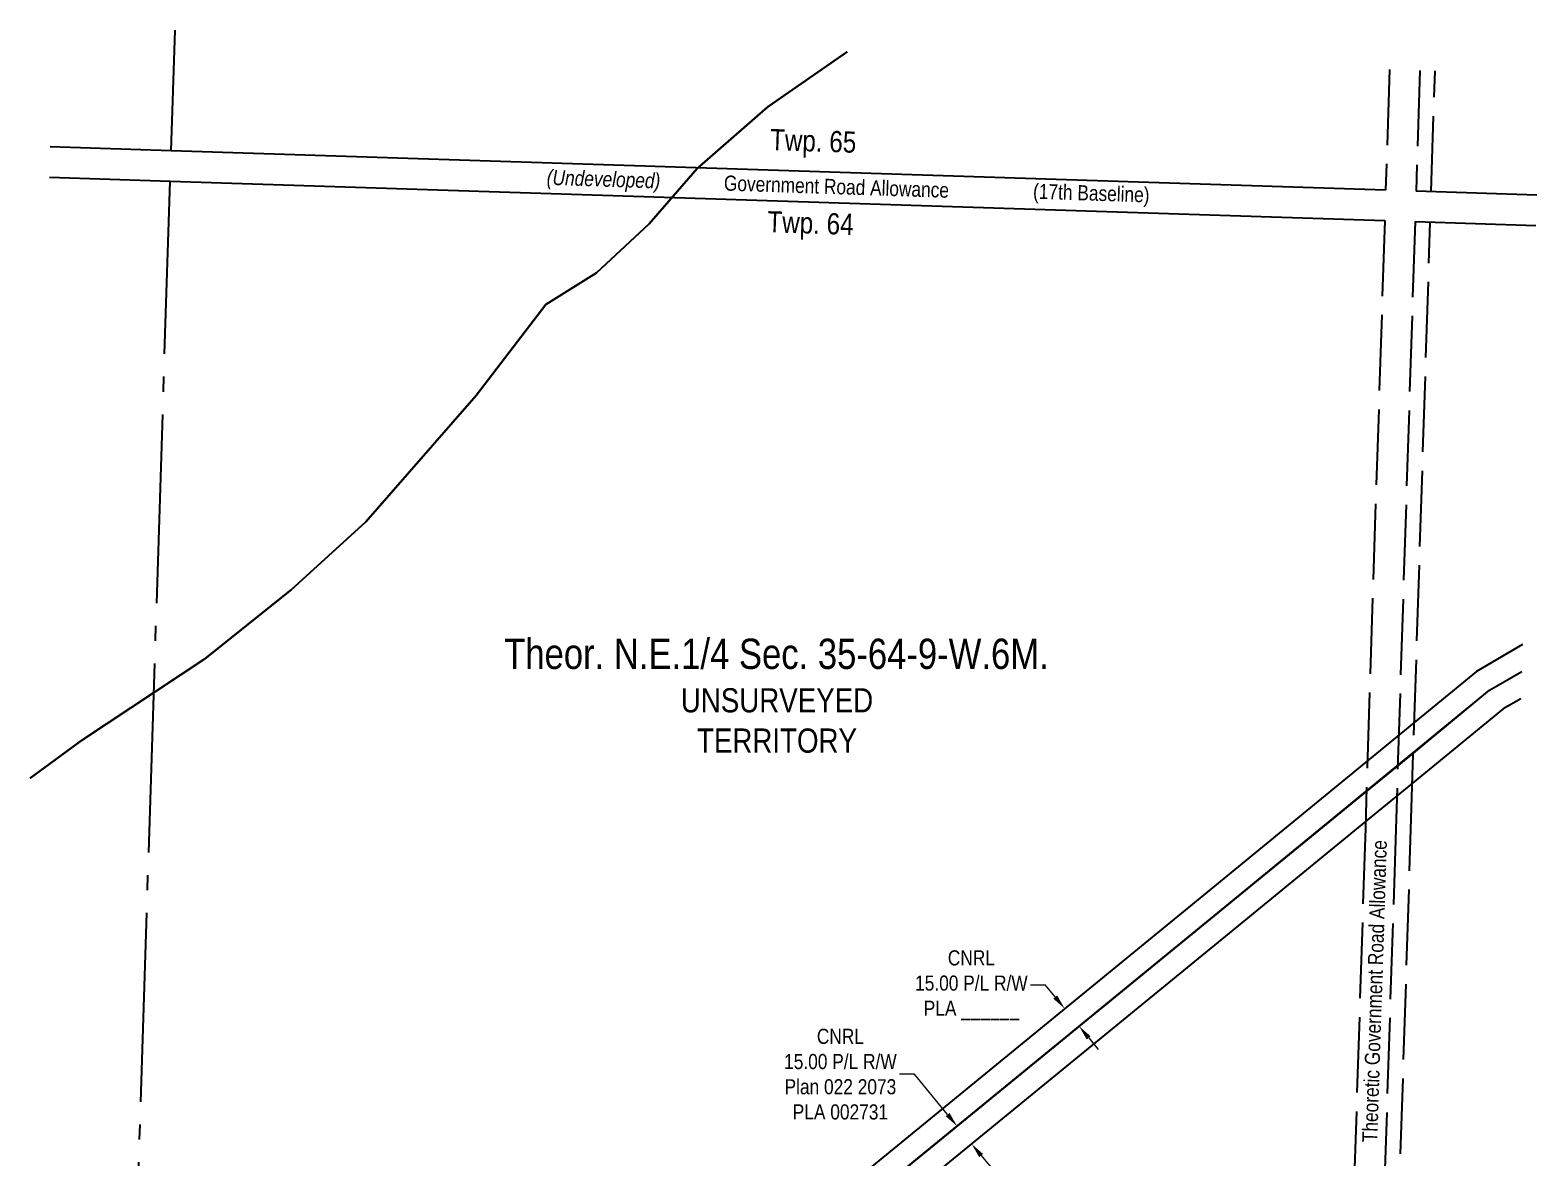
# Model space of a CAD drawing. Extents: x 351064 to 358960, y 6048061 to 6054858.
# Drawn here: x 354744 to 355741, y 6050714 to 6051460 of the extents above; entities that cross this region are included whole.
import ezdxf
from ezdxf.enums import TextEntityAlignment as Align

# ---------------------------------------------------------------- set-up
doc = ezdxf.new("R2010")
doc.units = 0
doc.header["$LTSCALE"] = 5
doc.header["$PDSIZE"] = 0.5
doc.linetypes.add('foc-QUARTERLINE', pattern=[33, 25, -3, 2, -3])
doc.linetypes.add('foc-UNSURVEYED', pattern=[12.5, 10, -2.5])
doc.layers.get('Defpoints').update_dxf_attribs({"color": 9})
for name, color, linetype in [('C-RW', 13, 'Continuous'), ('C-SYMBOL', 7, 'Continuous'), ('D-TXT', 6, 'Continuous'), ('L-ROAD-T', 7, 'Continuous'), ('L-SEC', 7, 'Continuous'), ('L-SECQ', 8, 'foc-QUARTERLINE'), ('L-UNS-T', 3, 'Continuous'), ('L-USEC', 7, 'foc-UNSURVEYED'), ('T-CREEK', 160, 'Continuous')]:
    doc.layers.add(name, color=color, linetype=linetype)
doc.layers.add('C-RW-T', color=13, linetype='Continuous', lineweight=9)
doc.layers.add('T-TEXT', color=48, linetype='Continuous', lineweight=18)
doc.styles.add('175L', font='ARIALN.TTF', dxfattribs={"height": 20})
doc.styles.add('80CG', font='ARIALN.TTF', dxfattribs={"height": 10})
doc.styles.add('80L', font='ARIALN.TTF', dxfattribs={"height": 10})
doc.styles.add('80LS', font='ARIALNI.TTF', dxfattribs={"height": 10})
doc.styles.add('foc-LtypeFont', font='ARIALN.TTF', dxfattribs={"height": 7.35})
doc.linetypes.add('foc-TOPO-flowdirection-NOLINE', pattern='A,0,[">",foc-LtypeFont,S=0.3,R=0,X=0,Y=-0.945],-20,[">",foc-LtypeFont,S=0.3,R=0,X=0,Y=-0.945],0', length=20)
doc.dimstyles.new('Compass 5 000', dxfattribs={"dimscale": 5, "dimtxt": 9, "dimasz": 2, "dimexe": 0.2, "dimexo": 0.0625, "dimgap": 0.5, "dimtad": 0, "dimtih": 1, "dimtoh": 1, "dimzin": 0, "dimdsep": 46, "dimtxsty": '80CG', "dimcen": 0.1, "dimse1": 1, "dimse2": 1, "dimclrd": 256, "dimclrt": 256, "dimaunit": 1, "dimadec": 4, "dimazin": 0, "dimtfac": 0.06, "dimtofl": 0, "dimtmove": 0, "dimatfit": 1, "dimfxl": 0.2, "dimtolj": 1, "dimtzin": 0, "dimlwd": -1, "dimarcsym": 0})

# ---------------------------------------------------------------- blocks, each defined once
blk = doc.blocks.new('*D444')
at = {"layer": 'C-RW-T', "transparency": 16777216}
for p, q in [((355329.26, 6050769.15), (355319.26, 6050769.15)), ((355351.1, 6050742.45), (355329.26, 6050769.15)), ((355373.26, 6050715.37), (355379.59, 6050707.63))]:
    blk.add_line(p, q, dxfattribs=at)
for points in [[(355352.39, 6050743.51), (355349.81, 6050741.4), (355357.43, 6050734.71)], [(355374.55, 6050716.42), (355371.97, 6050714.31), (355366.92, 6050723.11)]]:
    blk.add_solid(points, dxfattribs=at)
at = {"layer": 'Defpoints', "color": 0, "transparency": 16777216}
for p in [(355450.28, 6050810.66), (355459.77, 6050799.06), (355366.92, 6050723.11)]:
    blk.add_point(p, dxfattribs=at)
at = {"layer": 'C-RW-T', "transparency": 16777216, "insert": (355280.17, 6050769.15), "char_height": 10, "attachment_point": 5, "style": '80CG'}
blk.add_mtext('\\A1;CNRL\\P15.00 P/L R/W\\PPlan 022 2073\\PPLA 002731', dxfattribs=at)
blk = doc.blocks.new('*D464')
at = {"layer": 'C-RW-T', "transparency": 16777216}
for p, q in [((355415.9, 6050828.02), (355405.9, 6050828.02)), ((355422.23, 6050820.28), (355415.9, 6050828.02)), ((355444.4, 6050793.2), (355450.73, 6050785.46))]:
    blk.add_line(p, q, dxfattribs=at)
for points in [[(355423.52, 6050821.33), (355420.94, 6050819.22), (355428.56, 6050812.54)], [(355445.69, 6050794.25), (355443.11, 6050792.14), (355438.06, 6050800.94)]]:
    blk.add_solid(points, dxfattribs=at)
at = {"layer": 'Defpoints', "color": 0, "transparency": 16777216}
for p in [(355428.56, 6050812.54), (355431.46, 6050814.91), (355440.96, 6050803.31)]:
    blk.add_point(p, dxfattribs=at)
at = {"layer": 'C-RW-T', "transparency": 16777216, "insert": (355366.81, 6050828.02), "char_height": 10, "attachment_point": 5, "style": '80CG'}
blk.add_mtext('\\A1;CNRL\\P15.00 P/L R/W\\PPLA ______', dxfattribs=at)

msp = doc.modelspace()

# ---------------------------------------------------------------- linework, layer by layer
at = {"layer": 'C-RW', "flags": 128}
for points in [[(355731.423, 6051053.376), (355700.844, 6051035.489), (355522.705, 6050889.594), (355154.426, 6050588.163), (355124.463, 6050585.006), (355034.253, 6050537.259), (355093.834, 6050416.124), (355135.421, 6050416.124), (355136.544, 6050398.165), (355163.908, 6050330.143), (355152.555, 6050148.293), (355197.412, 6049821.954), (355492.312, 6049649.084)], [(355523.699, 6049648.066), (355211.276, 6049831.208), (355167.614, 6050148.852), (355179.085, 6050332.593), (355151.359, 6050401.516), (355149.507, 6050431.119), (355103.169, 6050431.119), (355051.926, 6050535.303), (355115.575, 6050568.991), (355160.455, 6050573.72), (355532.203, 6050877.99), (355709.433, 6051023.141), (355730.861, 6051035.675)], [(355730.287, 6051017.611), (355718.61, 6051010.784), (355658.541, 6050961.649), (355627.554, 6050936.301), (355542.205, 6050866.487), (355172.239, 6050563.854), (355149.246, 6050545.04), (355128.832, 6050528.349), (355116.84, 6050518.54), (355114.223, 6050521.739), (355107.347, 6050530.146), (355126.471, 6050545.78), (355160.545, 6050573.656), (355628.186, 6050956.189), (355659.174, 6050981.537), (355709.433, 6051023.141), (355730.86, 6051035.654)]]:
    msp.add_lwpolyline(points, dxfattribs=at)
at = {"layer": 'L-SEC', "flags": 128}
for points in [[(354837.463, 6051380.105), (354757.532, 6051382.698)], [(355239.151, 6051367.071), (354837.463, 6051380.105)], [(354756.889, 6051362.596), (354836.82, 6051360.004)], [(354836.82, 6051360.004), (355238.509, 6051346.97)], [(355640.838, 6051354.038), (355239.151, 6051367.071)], [(355740.87, 6051350.791), (355660.938, 6051353.385)], [(355238.509, 6051346.97), (355640.199, 6051333.937)], [(355660.299, 6051333.284), (355740.231, 6051330.69)]]:
    msp.add_lwpolyline(points, dxfattribs=at)
at = {"layer": 'L-SECQ', "flags": 128}
for points in [[(354837.463, 6051380.105), (354840.017, 6051459.892)], [(354812.097, 6050586.012), (354836.82, 6051360.004)]]:
    msp.add_lwpolyline(points, dxfattribs=at)
at = {"layer": 'L-USEC', "flags": 128}
for points in [[(355643.378, 6051433.833), (355640.838, 6051354.038)], [(355663.478, 6051433.193), (355660.938, 6051353.385)], [(355670.988, 6051353.059), (355673.528, 6051432.855)], [(355640.199, 6051333.937), (355627.415, 6050931.95)], [(355660.299, 6051333.297), (355647.515, 6050931.31)], [(355657.566, 6050930.972), (355670.349, 6051332.958)], [(355627.415, 6050931.95), (355614.632, 6050529.961)], [(355647.515, 6050931.31), (355634.733, 6050529.322)], [(355644.782, 6050528.983), (355657.566, 6050930.972)]]:
    msp.add_lwpolyline(points, dxfattribs=at)
at = {"layer": 'T-CREEK', "flags": 128}
msp.add_lwpolyline([(355284.606, 6051445.612), (355232.166, 6051409.16), (355185.323, 6051368.263), (355153.771, 6051331.697), (355118.738, 6051299.249), (355085.397, 6051278.453), (355039.263, 6051218.247), (354966.357, 6051134.604), (354916.904, 6051089.69), (354859.82, 6051043.883), (354778.236, 6050989.84), (354744.189, 6050965.011)], dxfattribs=at)
at = {"layer": 'T-CREEK', "linetype": 'foc-TOPO-flowdirection-NOLINE', "flags": 128}
msp.add_lwpolyline([(354744.189, 6050965.011), (354778.236, 6050989.84), (354859.82, 6051043.883), (354916.904, 6051089.69), (354966.357, 6051134.604), (355039.263, 6051218.247), (355085.397, 6051278.453), (355118.738, 6051299.249), (355153.771, 6051331.697), (355185.323, 6051368.263), (355232.166, 6051409.16), (355284.606, 6051445.612)], dxfattribs=at)

# ---------------------------------------------------------------- texts
at = {"layer": 'C-SYMBOL', "color": 3, "style": '175L'}
msp.add_text('Theor. N.E.1/4 Sec. 35-64-9-W.6M.', height=19.99354, dxfattribs=at).set_placement((355237.857, 6051031.296), align=Align.BOTTOM_CENTER)
at = {"layer": 'D-TXT', "color": 3, "char_height": 14, "attachment_point": 1, "rotation": 358.143546, "style": '80L'}
for s, insert in [('Twp. 65', (355233.907, 6051394.553)), ('Twp. 64', (355232.145, 6051340.187))]:
    msp.add_mtext_dynamic_manual_height_columns(s, width=101.42846, gutter_width=47.515, heights=[0], dxfattribs=dict(at, insert=insert))
at = {"layer": 'L-ROAD-T', "style": '80L'}
for s, height, rotation, p in [('Government Road Allowance', 9.99677, 358.143546, (355277.572, 6051356.365)), ('(17th Baseline)', 9.99677, 358.143546, (355446.153, 6051352.122)), ('Theoretic Government Road Allowance', 10, 88.158178, (355633.494, 6050824.132))]:
    msp.add_text(s, height=height, rotation=rotation, dxfattribs=at).set_placement(p, align=Align.MIDDLE_CENTER)
at = {"layer": 'L-UNS-T', "color": 3, "insert": (355238.222, 6051003.1), "char_height": 15.99483, "attachment_point": 5, "style": '80L'}
msp.add_mtext_dynamic_manual_height_columns('UNSURVEYED TERRITORY', width=126.37292, gutter_width=47.485, heights=[0], dxfattribs=at)
at = {"layer": 'T-TEXT', "style": '80LS'}
msp.add_text('(Undeveloped)', height=9.99677, rotation=358.143546, dxfattribs=at).set_placement((355123.515, 6051361.358), align=Align.MIDDLE_CENTER)

# ---------------------------------------------------------------- dimensions: what is measured, and where the dimension line sits
at = {"layer": 'C-RW-T'}
dim = msp.add_aligned_dim(p1=(355440.958, 6050803.308), p2=(355431.461, 6050814.911), distance=3.743, text='CNRL\\P15.00 P/L R/W\\PPLA ______', dimstyle='Compass 5 000', dxfattribs=at)
dim.commit()
dim.dimension.update_dxf_attribs({"geometry": '*D464', "text_midpoint": (355366.811, 6050828.018)})
dim = msp.add_linear_dim(base=(355366.925, 6050723.107), p1=(355450.28, 6050810.661), p2=(355459.772, 6050799.057), angle=309.283243, text='CNRL\\P15.00 P/L R/W\\PPlan 022 2073\\PPLA 002731', dimstyle='Compass 5 000', dxfattribs=at)
dim.commit()
dim.dimension.update_dxf_attribs({"geometry": '*D444', "text_midpoint": (355280.173, 6050769.152), "dimtype": 161})

doc.saveas('drawing.dxf')
